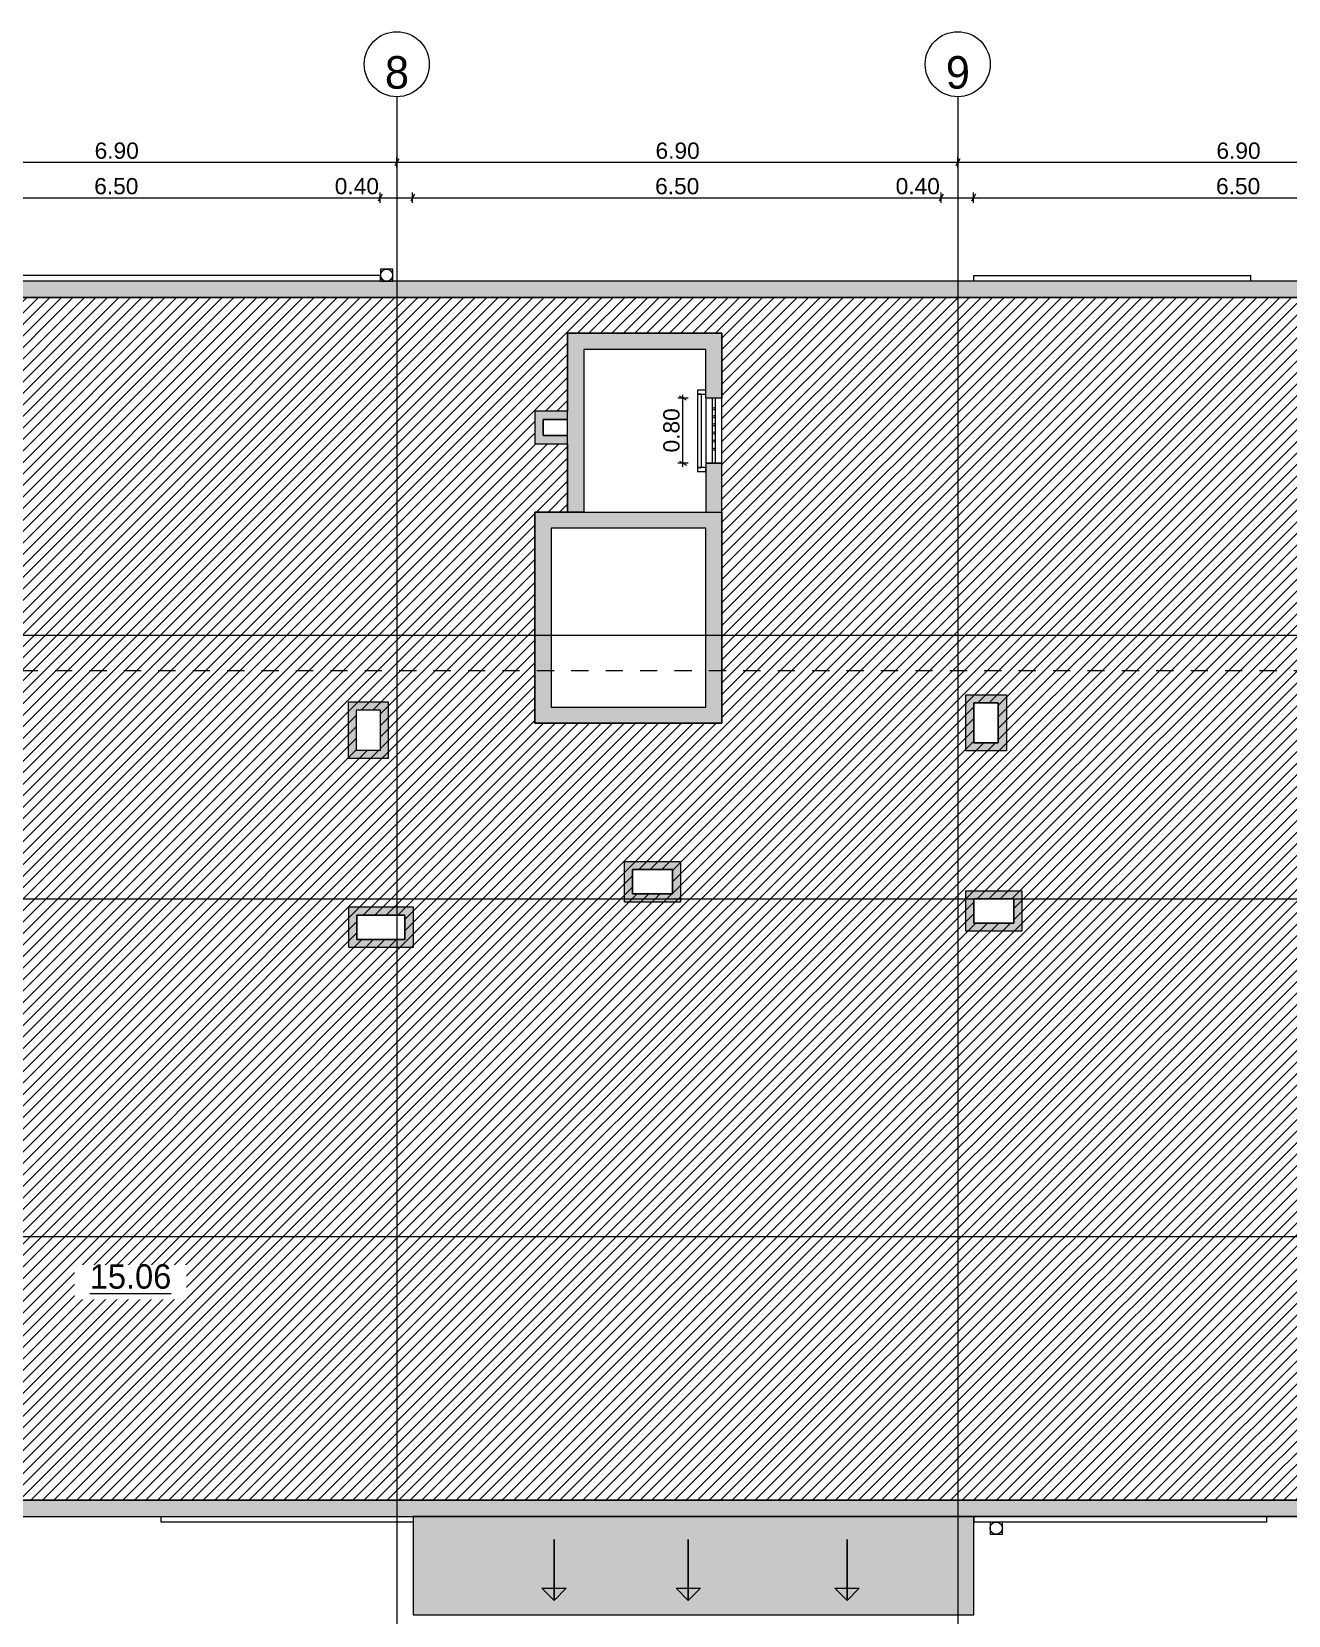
# Model space of a CAD drawing. Header units: millimetres. Extents: x 475159934 to 476245151, y 4620917055 to 4621447368.
# Drawn here: x 475278633 to 475294092, y 4621192366 to 4621211854 of the extents above; entities that cross this region are included whole.
import ezdxf

# ---------------------------------------------------------------- set-up
doc = ezdxf.new("R2010")
doc.units = ezdxf.units.MM
doc.header["$MEASUREMENT"] = 0
doc.set_wipeout_variables(frame=1)
doc.linetypes.add('Dashed', pattern=[423.333333, 211.666667, -211.666667])
doc.linetypes.add('Wipeout_Contour', pattern=[1000, 0, -1000])
for name, color, linetype, lineweight in [('0_Pen_No__42_Pen_No__250_Pen_No__5', 5, 'Continuous', 0), ('0_Pen_No__7_Pen_No__250', 7, 'Continuous', 0), ('0_Pen_No__7_Pen_No__4', 7, 'Continuous', 0), ('0_Pen_No__7_Pen_No__7', 7, 'Continuous', 0), ('0_Pen_No__7_Pen_No__8', 8, 'Continuous', 0), ('2D Drafting - General_Pen_No__1_Pen_No__7', 7, 'Continuous', 0), ('2D Drafting - General_Pen_No__250_Pen_No__154', 154, 'Continuous', 0), ('2D Drafting - General_Pen_No__250_Pen_No__7_Pen_No__154', 154, 'Continuous', 0), ('2D Drafting - General_Pen_No__250_Pen_No__7_Pen_No__250', 7, 'Continuous', 0), ('2D Drafting - General_Pen_No__250_Pen_No__7_Pen_No__7', 7, 'Continuous', 0), ('Annotation - Text_Pen_No__7_Pen_No__5', 5, 'Continuous', 0), ('Drawing & Figure_Pen_No__7', 7, 'Continuous', 0), ('gegmebi_Pen_No__7_Pen_No__7', 7, 'Continuous', 0), ('New_._Pen_No__1', 1, 'Continuous', 0), ('New_0_Pen_No__250', 7, 'Continuous', 0), ('New_0_Pen_No__7_Pen_No__250', 7, 'Continuous', 0), ('New_2D Drafting - General_Pen_No__250_Pen_No__154', 154, 'Continuous', 0), ('New_reg_nak_Pen_No__7', 7, 'Continuous', 0), ('New_shenobebi_Pen_No__1', 1, 'Continuous', 0), ('New_shenobebi_Pen_No__7', 7, 'Continuous', 0), ('zoma_Pen_No__142', 142, 'Continuous', 0), ('zoma_Pen_No__5_Pen_No__5', 5, 'Continuous', 0)]:
    doc.layers.add(name, color=color, linetype=linetype, lineweight=lineweight)
doc.layers.add('0_Pen_No__7_Pen_No__252', color=7, linetype='Continuous', lineweight=0, true_color=0x666666)
doc.layers.add('zoma', color=7, linetype='Continuous')
doc.styles.add('GENERATED_STYLE_3', font='arial.ttf')
doc.styles.add('GENERATED_STYLE_4', font='ACADMTAV.TTF')
doc.styles.add('GENERATED_STYLE_6', font='avaza.ttf')
doc.dimstyles.new('GENERATED_STYLE__3', dxfattribs={"dimtxt": 200, "dimasz": 64.421331, "dimexe": 0.18, "dimexo": 3, "dimgap": 0, "dimtad": 1, "dimtih": 1, "dimtoh": 1, "dimlfac": 0.001, "dimzin": 0, "dimdsep": 46, "dimtxsty": 'GENERATED_STYLE_3', "dimblk": 'ARROWHEAD_2', "dimblk1": 'ARROWHEAD_2', "dimblk2": 'ARROWHEAD_2', "dimcen": 0.09, "dimclrd": 142, "dimclre": 142, "dimclrt": 142, "dimadec": 0, "dimazin": 0, "dimtfac": 1, "dimtdec": 4, "dimtmove": 0, "dimatfit": 3, "dimfxl": 1, "dimtolj": 1, "dimtzin": 0, "dimarcsym": 0})
doc.dimstyles.new('GENERATED_STYLE__6', dxfattribs={"dimtxt": 200, "dimasz": 64.421331, "dimexe": 0.18, "dimexo": 3, "dimgap": 0, "dimtad": 1, "dimlfac": 0.001, "dimzin": 0, "dimdsep": 46, "dimtxsty": 'GENERATED_STYLE_3', "dimblk": 'ARROWHEAD_2', "dimblk1": 'ARROWHEAD_2', "dimblk2": 'ARROWHEAD_2', "dimcen": 0.09, "dimclrd": 142, "dimclre": 142, "dimclrt": 142, "dimadec": 0, "dimazin": 0, "dimtfac": 1, "dimtdec": 4, "dimtmove": 0, "dimatfit": 3, "dimfxl": 1, "dimtolj": 1, "dimtzin": 0, "dimarcsym": 0})

# ---------------------------------------------------------------- blocks, each defined once
blk = doc.blocks.new('*D306', base_point=(475826096, 4621095193))
at = {"layer": 'zoma_Pen_No__142', "color": 142, "linetype": 'Continuous', "lineweight": 0, "transparency": 16777216}
for p, q in [((475286709, 4621207343), (475286582, 4621207343)), ((475286688, 4621207318), (475286603, 4621207367)), ((475286645, 4621207343), (475286645, 4621207384)), ((475286645, 4621206543), (475286645, 4621207343)), ((475286709, 4621206543), (475286582, 4621206543)), ((475286603, 4621206567), (475286688, 4621206518)), ((475286645, 4621206501), (475286645, 4621206543))]:
    blk.add_line(p, q, dxfattribs=at)
at = {"layer": 'zoma_Pen_No__142', "color": 142, "lineweight": 0, "transparency": 16777216, "insert": (475286605, 4621206676), "char_height": 200, "attachment_point": 7, "rotation": 90, "style": 'GENERATED_STYLE_3'}
blk.add_mtext('\\A1;{\\pql;\\fArial|b0|i0|c204|p0;\\W1.000000;0.80}', dxfattribs=at)
blk = doc.blocks.new('ARROWHEAD_2')
at = {"color": 0, "linetype": 'Continuous', "lineweight": 0}
for p, q in [((0, 0), (-1, 0)), ((-0.38, -0.66), (0.38, 0.66))]:
    blk.add_line(p, q, dxfattribs=at)
blk = doc.blocks.new('*D406', base_point=(475826096, 4621095193))
at = {"layer": 'zoma_Pen_No__142', "color": 142, "linetype": 'Continuous', "lineweight": 0, "transparency": 16777216}
for p, q in [((475276249, 4621210289), (475276200, 4621210204)), ((475276224, 4621210183), (475276224, 4621210310)), ((475276224, 4621210247), (475283124, 4621210247)), ((475283149, 4621210289), (475283100, 4621210204)), ((475283124, 4621210183), (475283124, 4621210310))]:
    blk.add_line(p, q, dxfattribs=at)
at = {"layer": 'zoma_Pen_No__142', "color": 142, "lineweight": 0, "transparency": 16777216, "insert": (475279407, 4621210287), "char_height": 200, "attachment_point": 7, "style": 'GENERATED_STYLE_3'}
blk.add_mtext('\\A1;{\\pql;\\fArial|b0|i0|c204|p0;\\W1.000000;6.90}', dxfattribs=at)
blk = doc.blocks.new('*D407', base_point=(475826096, 4621095193))
at = {"layer": 'zoma_Pen_No__142', "color": 142, "linetype": 'Continuous', "lineweight": 0, "transparency": 16777216}
for p, q in [((475283149, 4621210289), (475283100, 4621210204)), ((475283124, 4621210183), (475283124, 4621210310)), ((475283124, 4621210247), (475290024, 4621210247)), ((475290049, 4621210289), (475290000, 4621210204)), ((475290024, 4621210183), (475290024, 4621210310))]:
    blk.add_line(p, q, dxfattribs=at)
at = {"layer": 'zoma_Pen_No__142', "color": 142, "lineweight": 0, "transparency": 16777216, "insert": (475286307, 4621210287), "char_height": 200, "attachment_point": 7, "style": 'GENERATED_STYLE_3'}
blk.add_mtext('\\A1;{\\pql;\\fArial|b0|i0|c204|p0;\\W1.000000;6.90}', dxfattribs=at)
blk = doc.blocks.new('*D408', base_point=(475826096, 4621095193))
at = {"layer": 'zoma_Pen_No__142', "color": 142, "linetype": 'Continuous', "lineweight": 0, "transparency": 16777216}
for p, q in [((475290049, 4621210289), (475290000, 4621210204)), ((475290024, 4621210183), (475290024, 4621210310)), ((475290024, 4621210247), (475296924, 4621210247)), ((475296900, 4621210204), (475296949, 4621210289)), ((475296924, 4621210183), (475296924, 4621210310)), ((475296924, 4621210247), (475296966, 4621210247))]:
    blk.add_line(p, q, dxfattribs=at)
at = {"layer": 'zoma_Pen_No__142', "color": 142, "lineweight": 0, "transparency": 16777216, "insert": (475293207, 4621210287), "char_height": 200, "attachment_point": 7, "style": 'GENERATED_STYLE_3'}
blk.add_mtext('\\A1;{\\pql;\\fArial|b0|i0|c204|p0;\\W1.000000;6.90}', dxfattribs=at)
blk = doc.blocks.new('*D426', base_point=(475826096, 4621095193))
at = {"layer": 'zoma_Pen_No__142', "color": 142, "linetype": 'Continuous', "lineweight": 0, "transparency": 16777216}
for p, q in [((475276449, 4621187297), (475276400, 4621187213)), ((475276424, 4621187191), (475276424, 4621187318)), ((475276424, 4621187255), (475282924, 4621187255)), ((475282949, 4621187297), (475282900, 4621187213)), ((475282924, 4621187191), (475282924, 4621187318))]:
    blk.add_line(p, q, dxfattribs=at)
at = {"layer": 'zoma_Pen_No__142', "color": 142, "lineweight": 0, "transparency": 16777216, "char_height": 200, "attachment_point": 7, "style": 'GENERATED_STYLE_3'}
for s, insert in [('\\A1;{\\pql;\\fArial|b0|i0|c204|p0;\\W1.000000;0.40}', (475276449, 4621187295)), ('\\A1;{\\pql;\\fArial|b0|i0|c204|p0;\\W1.000000;6.50}', (475279407, 4621187295)), ('\\A1;{\\pql;\\fArial|b0|i0|c204|p0;\\W1.000000;0.40}', (475282366, 4621187295))]:
    blk.add_mtext(s, dxfattribs=dict(at, insert=insert))
blk = doc.blocks.new('*D427', base_point=(475826096, 4621095193))
at = {"layer": 'zoma_Pen_No__142', "color": 142, "linetype": 'Continuous', "lineweight": 0, "transparency": 16777216}
for p, q in [((475282949, 4621187297), (475282900, 4621187213)), ((475282924, 4621187191), (475282924, 4621187318)), ((475282924, 4621187255), (475283324, 4621187255)), ((475283349, 4621187297), (475283300, 4621187213)), ((475283324, 4621187191), (475283324, 4621187318))]:
    blk.add_line(p, q, dxfattribs=at)
blk = doc.blocks.new('*D428', base_point=(475826096, 4621095193))
at = {"layer": 'zoma_Pen_No__142', "color": 142, "linetype": 'Continuous', "lineweight": 0, "transparency": 16777216}
for p, q in [((475283349, 4621187297), (475283300, 4621187213)), ((475283324, 4621187191), (475283324, 4621187318)), ((475283324, 4621187255), (475289824, 4621187255)), ((475289849, 4621187297), (475289800, 4621187213)), ((475289824, 4621187191), (475289824, 4621187318))]:
    blk.add_line(p, q, dxfattribs=at)
at = {"layer": 'zoma_Pen_No__142', "color": 142, "lineweight": 0, "transparency": 16777216, "char_height": 200, "attachment_point": 7, "style": 'GENERATED_STYLE_3'}
for s, insert in [('\\A1;{\\pql;\\fArial|b0|i0|c204|p0;\\W1.000000;6.50}', (475286307, 4621187295)), ('\\A1;{\\pql;\\fArial|b0|i0|c204|p0;\\W1.000000;0.40}', (475289266, 4621187295))]:
    blk.add_mtext(s, dxfattribs=dict(at, insert=insert))
blk = doc.blocks.new('*D429', base_point=(475826096, 4621095193))
at = {"layer": 'zoma_Pen_No__142', "color": 142, "linetype": 'Continuous', "lineweight": 0, "transparency": 16777216}
for p, q in [((475289849, 4621187297), (475289800, 4621187213)), ((475289824, 4621187191), (475289824, 4621187318)), ((475289824, 4621187255), (475290224, 4621187255)), ((475290249, 4621187297), (475290200, 4621187213)), ((475290224, 4621187191), (475290224, 4621187318))]:
    blk.add_line(p, q, dxfattribs=at)
blk = doc.blocks.new('*D430', base_point=(475826096, 4621095193))
at = {"layer": 'zoma_Pen_No__142', "color": 142, "linetype": 'Continuous', "lineweight": 0, "transparency": 16777216}
for p, q in [((475290249, 4621187297), (475290200, 4621187213)), ((475290224, 4621187191), (475290224, 4621187318)), ((475290224, 4621187255), (475296724, 4621187255)), ((475296749, 4621187297), (475296700, 4621187213)), ((475296724, 4621187191), (475296724, 4621187318))]:
    blk.add_line(p, q, dxfattribs=at)
at = {"layer": 'zoma_Pen_No__142', "color": 142, "lineweight": 0, "transparency": 16777216, "char_height": 200, "attachment_point": 7, "style": 'GENERATED_STYLE_3'}
for s, insert in [('\\A1;{\\pql;\\fArial|b0|i0|c204|p0;\\W1.000000;6.50}', (475293207, 4621187295)), ('\\A1;{\\pql;\\fArial|b0|i0|c204|p0;\\W1.000000;0.40}', (475296166, 4621187295))]:
    blk.add_mtext(s, dxfattribs=dict(at, insert=insert))
blk = doc.blocks.new('*D449', base_point=(475826096, 4621095193))
at = {"layer": 'zoma_Pen_No__142', "color": 142, "linetype": 'Continuous', "lineweight": 0, "transparency": 16777216}
for p, q in [((475276444, 4621209853), (475276395, 4621209768)), ((475276419, 4621209747), (475276419, 4621209874)), ((475282944, 4621209853), (475282895, 4621209768)), ((475282919, 4621209747), (475282919, 4621209874)), ((475276419, 4621209810), (475282919, 4621209810))]:
    blk.add_line(p, q, dxfattribs=at)
at = {"layer": 'zoma_Pen_No__142', "color": 142, "lineweight": 0, "transparency": 16777216, "char_height": 200, "attachment_point": 7, "style": 'GENERATED_STYLE_3'}
for s, insert in [('\\A1;{\\pql;\\fArial|b0|i0|c204|p0;\\W1.000000;0.40}', (475276444, 4621209850)), ('\\A1;{\\pql;\\fArial|b0|i0|c204|p0;\\W1.000000;6.50}', (475279402, 4621209850)), ('\\A1;{\\pql;\\fArial|b0|i0|c204|p0;\\W1.000000;0.40}', (475282361, 4621209850))]:
    blk.add_mtext(s, dxfattribs=dict(at, insert=insert))
blk = doc.blocks.new('*D450', base_point=(475826096, 4621095193))
at = {"layer": 'zoma_Pen_No__142', "color": 142, "linetype": 'Continuous', "lineweight": 0, "transparency": 16777216}
for p, q in [((475282944, 4621209853), (475282895, 4621209768)), ((475282919, 4621209747), (475282919, 4621209874)), ((475283344, 4621209853), (475283295, 4621209768)), ((475283319, 4621209747), (475283319, 4621209874)), ((475282919, 4621209810), (475283319, 4621209810))]:
    blk.add_line(p, q, dxfattribs=at)
blk = doc.blocks.new('*D451', base_point=(475826096, 4621095193))
at = {"layer": 'zoma_Pen_No__142', "color": 142, "linetype": 'Continuous', "lineweight": 0, "transparency": 16777216}
for p, q in [((475283344, 4621209853), (475283295, 4621209768)), ((475283319, 4621209747), (475283319, 4621209874)), ((475289844, 4621209853), (475289795, 4621209768)), ((475289819, 4621209747), (475289819, 4621209874)), ((475283319, 4621209810), (475289819, 4621209810))]:
    blk.add_line(p, q, dxfattribs=at)
at = {"layer": 'zoma_Pen_No__142', "color": 142, "lineweight": 0, "transparency": 16777216, "char_height": 200, "attachment_point": 7, "style": 'GENERATED_STYLE_3'}
for s, insert in [('\\A1;{\\pql;\\fArial|b0|i0|c204|p0;\\W1.000000;6.50}', (475286302, 4621209850)), ('\\A1;{\\pql;\\fArial|b0|i0|c204|p0;\\W1.000000;0.40}', (475289261, 4621209850))]:
    blk.add_mtext(s, dxfattribs=dict(at, insert=insert))
blk = doc.blocks.new('*D452', base_point=(475826096, 4621095193))
at = {"layer": 'zoma_Pen_No__142', "color": 142, "linetype": 'Continuous', "lineweight": 0, "transparency": 16777216}
for p, q in [((475289844, 4621209853), (475289795, 4621209768)), ((475289819, 4621209747), (475289819, 4621209874)), ((475290244, 4621209853), (475290195, 4621209768)), ((475290219, 4621209747), (475290219, 4621209874)), ((475289819, 4621209810), (475290219, 4621209810))]:
    blk.add_line(p, q, dxfattribs=at)
blk = doc.blocks.new('*D453', base_point=(475826096, 4621095193))
at = {"layer": 'zoma_Pen_No__142', "color": 142, "linetype": 'Continuous', "lineweight": 0, "transparency": 16777216}
for p, q in [((475290244, 4621209853), (475290195, 4621209768)), ((475290219, 4621209747), (475290219, 4621209874)), ((475296744, 4621209853), (475296695, 4621209768)), ((475296719, 4621209747), (475296719, 4621209874)), ((475290219, 4621209810), (475296719, 4621209810))]:
    blk.add_line(p, q, dxfattribs=at)
at = {"layer": 'zoma_Pen_No__142', "color": 142, "lineweight": 0, "transparency": 16777216, "char_height": 200, "attachment_point": 7, "style": 'GENERATED_STYLE_3'}
for s, insert in [('\\A1;{\\pql;\\fArial|b0|i0|c204|p0;\\W1.000000;6.50}', (475293202, 4621209850)), ('\\A1;{\\pql;\\fArial|b0|i0|c204|p0;\\W1.000000;0.40}', (475296161, 4621209850))]:
    blk.add_mtext(s, dxfattribs=dict(at, insert=insert))
blk = doc.blocks.new('*D1002', base_point=(475826096, 4621095193))
at = {"layer": 'zoma_Pen_No__142', "color": 142, "linetype": 'Continuous', "lineweight": 0, "transparency": 16777216}
for p, q in [((475300055, 4621208783), (475299928, 4621208783)), ((475300034, 4621208759), (475299949, 4621208808)), ((475299992, 4621208783), (475299992, 4621208825)), ((475299992, 4621189429), (475299992, 4621208783)), ((475300055, 4621189429), (475299928, 4621189429)), ((475299949, 4621189453), (475300034, 4621189404)), ((475299992, 4621189387), (475299992, 4621189429))]:
    blk.add_line(p, q, dxfattribs=at)
at = {"layer": 'zoma_Pen_No__142', "color": 142, "lineweight": 0, "transparency": 16777216, "insert": (475299952, 4621198763), "char_height": 200, "attachment_point": 7, "rotation": 90, "style": 'GENERATED_STYLE_3'}
blk.add_mtext('\\A1;{\\pql;\\fArial|b0|i0|c204|p0;\\W1.000000;19.35}', dxfattribs=at)
blk = doc.blocks.new('*D1004', base_point=(475826096, 4621095193))
at = {"layer": 'zoma_Pen_No__142', "color": 142, "linetype": 'Continuous', "lineweight": 0, "transparency": 16777216}
for p, q in [((475299275, 4621193583), (475299147, 4621193583)), ((475299169, 4621193608), (475299253, 4621193559)), ((475299211, 4621189829), (475299211, 4621193583)), ((475299275, 4621189829), (475299147, 4621189829)), ((475299169, 4621189853), (475299253, 4621189804))]:
    blk.add_line(p, q, dxfattribs=at)
at = {"layer": 'zoma_Pen_No__142', "color": 142, "lineweight": 0, "transparency": 16777216, "char_height": 200, "attachment_point": 7, "rotation": 90, "style": 'GENERATED_STYLE_3'}
for s, insert in [('\\A1;{\\pql;\\fArial|b0|i0|c204|p0;\\W1.000000;0.40}', (475299171, 4621193025)), ('\\A1;{\\pql;\\fArial|b0|i0|c204|p0;\\W1.000000;3.75}', (475299171, 4621191439))]:
    blk.add_mtext(s, dxfattribs=dict(at, insert=insert))
blk = doc.blocks.new('*D1016', base_point=(475826096, 4621095193))
at = {"layer": 'zoma_Pen_No__142', "color": 142, "linetype": 'Continuous', "lineweight": 0, "transparency": 16777216}
for p, q in [((475299275, 4621208783), (475299147, 4621208783)), ((475299253, 4621208759), (475299169, 4621208808)), ((475299211, 4621208783), (475299211, 4621208825)), ((475299211, 4621208383), (475299211, 4621208783)), ((475299275, 4621208383), (475299147, 4621208383)), ((475299169, 4621208408), (475299253, 4621208359))]:
    blk.add_line(p, q, dxfattribs=at)

msp = doc.modelspace()

# ---------------------------------------------------------------- hatches: boundary and pattern name
at = {"layer": '0_Pen_No__7_Pen_No__252', "linetype": 'Continuous', "lineweight": 0, "true_color": 0x666666}
h = msp.add_hatch(dxfattribs=at)
h.set_pattern_fill('COMMON_BRICK', color=251, style=0, pattern_type=2)
h.set_pattern_definition([(225, (475301970.4, 4621214867.63), (-70.71068, 70.71068), [])])
h.paths.add_polyline_path([(475276224.028, 4621208582.826), (475276224.028, 4621193782.825), (475296924.065, 4621193782.825), (475296924.065, 4621208582.826)])
h.paths.add_polyline_path([(475276324.064, 4621202023.179), (475276324.064, 4621201383.179), (475276524.086, 4621201383.18), (475276524.085, 4621202023.18)], flags=0)
h.paths.add_polyline_path([(475276324.064, 4621200493.179), (475276524.086, 4621200493.179), (475276524.086, 4621200983.18), (475276324.064, 4621200983.18)], flags=0)
h.paths.add_polyline_path([(475282624.082, 4621203503.179), (475282624.082, 4621203013.186), (475282924.089, 4621203013.186), (475282924.089, 4621203503.179)], flags=0)
h.paths.add_polyline_path([(475282634.064, 4621200683.173), (475283124.344, 4621200683.173), (475283224.065, 4621200683.173), (475283224.065, 4621200983.18), (475283124.344, 4621200983.18), (475282634.064, 4621200983.18)], flags=0)
h.paths.add_polyline_path([(475287124.064, 4621203342.758), (475287124.064, 4621205182.826), (475287124.064, 4621208142.793), (475285224.064, 4621208142.793), (475285224.064, 4621207183.415), (475284824.071, 4621207183.415), (475284824.071, 4621206783.412), (475285224.064, 4621206783.412), (475285224.064, 4621205942.758), (475284824.064, 4621205942.758), (475284824.064, 4621203342.758)], flags=0)
h.paths.add_polyline_path([(475286514.434, 4621201243.105), (475286514.434, 4621201543.105), (475286024.695, 4621201543.105), (475286024.695, 4621201243.105)], flags=0)
h.paths.add_polyline_path([(475290224.086, 4621203593.367), (475290224.086, 4621203103.18), (475290524.086, 4621203103.18), (475290524.086, 4621203593.367)], flags=0)
h.paths.add_polyline_path([(475290714.072, 4621200883.173), (475290714.072, 4621201182.848), (475290224.065, 4621201182.848), (475290224.065, 4621200883.173)], flags=0)
h.paths.add_polyline_path([(475296824.064, 4621200343.18), (475296824.064, 4621200983.186), (475296624.702, 4621200983.186), (475296624.702, 4621200343.18)], flags=0)
at = {"layer": '0_Pen_No__7_Pen_No__8', "linetype": 'Continuous', "lineweight": 0, "true_color": 0xb9b9b9}
msp.add_hatch(color=9, dxfattribs=at).paths.add_polyline_path([(475283324.064, 4621192373.176), (475290224.186, 4621192373.197), (475290224.186, 4621193582.829), (475283324.064, 4621193582.829)])
at = {"layer": '2D Drafting - General_Pen_No__250_Pen_No__154', "linetype": 'Continuous', "lineweight": 0}
h = msp.add_hatch(color=154, dxfattribs=at)
h.paths.add_polyline_path([(475287124.064, 4621203342.71), (475287124.064, 4621203542.632), (475287124.064, 4621205942.71), (475286924.041, 4621205942.71), (475284824.064, 4621205942.71), (475284824.064, 4621203342.758)])
h.paths.add_polyline_path([(475285024.064, 4621203542.755), (475285024.064, 4621205742.71), (475286924.041, 4621205742.71), (475286924.041, 4621203542.644)], flags=0)
at = {"layer": '2D Drafting - General_Pen_No__250_Pen_No__7_Pen_No__154', "linetype": 'Continuous', "lineweight": 0}
for points in [[(475287124.064, 4621207342.71), (475286924.064, 4621207342.71), (475286924.064, 4621207942.71), (475285424.064, 4621207942.71), (475285424.064, 4621205942.71), (475285224.064, 4621205942.71), (475285224.064, 4621208142.71), (475287124.064, 4621208142.71)], [(475285224.071, 4621206783.353), (475285224.071, 4621206883.412), (475284924.356, 4621206883.412), (475284924.356, 4621207083.415), (475285224.071, 4621207083.415), (475285224.071, 4621207183.415), (475284824.071, 4621207183.415), (475284824.071, 4621206783.353)], [(475287124.064, 4621206542.71), (475286924.064, 4621206542.71), (475286924.064, 4621205942.71), (475287124.064, 4621205942.71)]]:
    msp.add_hatch(color=154, dxfattribs=at).paths.add_polyline_path(points)
at = {"layer": 'New_2D Drafting - General_Pen_No__250_Pen_No__154', "linetype": 'Continuous', "lineweight": 0}
h = msp.add_hatch(color=154, dxfattribs=at)
h.paths.add_polyline_path([(475282524.344, 4621202913.169), (475283024.089, 4621202913.169), (475283024.089, 4621203603.187), (475282524.344, 4621203603.187)])
h.paths.add_polyline_path([(475282924.089, 4621203503.179), (475282624.082, 4621203503.179), (475282624.082, 4621203013.186), (475282924.089, 4621203013.186)], flags=0)
h = msp.add_hatch(color=154, dxfattribs=at)
h.paths.add_polyline_path([(475290624.064, 4621203003.18), (475290124.086, 4621203003.18), (475290124.086, 4621203693.208), (475290624.064, 4621203693.208)])
h.paths.add_polyline_path([(475290224.086, 4621203593.367), (475290224.086, 4621203103.18), (475290524.086, 4621203103.18), (475290524.086, 4621203593.367)], flags=0)
h = msp.add_hatch(color=154, dxfattribs=at)
h.paths.add_polyline_path([(475286613.9, 4621201142.786), (475285924.712, 4621201142.786), (475285924.712, 4621201643.105), (475286613.9, 4621201643.105)])
h.paths.add_polyline_path([(475286514.434, 4621201243.105), (475286514.434, 4621201543.105), (475286024.695, 4621201543.105), (475286024.695, 4621201243.105)], flags=0)
h = msp.add_hatch(color=154, dxfattribs=at)
h.paths.add_polyline_path([(475290814.252, 4621201282.855), (475290124.065, 4621201282.855), (475290124.065, 4621200782.833), (475290814.252, 4621200782.833)])
h.paths.add_polyline_path([(475290714.072, 4621200883.173), (475290714.072, 4621201182.848), (475290224.065, 4621201182.848), (475290224.065, 4621200883.173)], flags=0)
h = msp.add_hatch(color=154, dxfattribs=at)
h.paths.add_polyline_path([(475283324.345, 4621201083.18), (475283324.345, 4621200582.861), (475282534.157, 4621200582.861), (475282534.157, 4621201083.18)])
h.paths.add_polyline_path([(475282634.064, 4621200983.18), (475282634.064, 4621200683.173), (475283124.344, 4621200683.173), (475283224.065, 4621200683.173), (475283224.065, 4621200983.18), (475283124.344, 4621200983.18)], flags=0)

# ---------------------------------------------------------------- linework, layer by layer
at = {"layer": '0_Pen_No__42_Pen_No__250_Pen_No__5', "color": 5, "linetype": 'Continuous', "lineweight": 0}
for centre in [(475283124.344, 4621211453.832), (475283124.344, 4621211453.832), (475290024.344, 4621211453.832), (475290024.344, 4621211453.832)]:
    msp.add_circle(centre, 400, dxfattribs=at)
at = {"layer": '0_Pen_No__7_Pen_No__250', "color": 7, "linetype": 'Continuous', "lineweight": 0, "flags": 128}
for points in [[(475287124.064, 4621203342.758), (475284824.064, 4621203342.758), (475284824.064, 4621205942.71), (475287124.064, 4621205942.71)], [(475285024.064, 4621203542.755), (475286924.041, 4621203542.644), (475286924.041, 4621205742.71), (475285024.064, 4621205742.71)], [(475285058.906, 4621193300.307), (475285058.906, 4621192550.307), (475284908.906, 4621192700.307), (475285208.906, 4621192700.307), (475285058.906, 4621192550.307)], [(475286709.2, 4621193300.307), (475286709.2, 4621192550.307), (475286559.2, 4621192700.307), (475286859.2, 4621192700.307), (475286709.2, 4621192550.307)], [(475288663.795, 4621193300.307), (475288663.795, 4621192550.307), (475288513.795, 4621192700.307), (475288813.795, 4621192700.307), (475288663.795, 4621192550.307)]]:
    msp.add_lwpolyline(points, close=True, dxfattribs=at)
at = {"layer": '0_Pen_No__7_Pen_No__4', "color": 7, "linetype": 'Continuous', "lineweight": 0, "flags": 128}
for points in [[(475276224.028, 4621208582.826), (475276224.028, 4621193782.825), (475296924.065, 4621193782.825), (475296924.065, 4621208582.826)], [(475287124.064, 4621203342.758), (475287124.064, 4621205182.826), (475287124.064, 4621208142.793), (475285224.064, 4621208142.793), (475285224.064, 4621207183.415), (475284824.071, 4621207183.415), (475284824.071, 4621206783.412), (475285224.064, 4621206783.412), (475285224.064, 4621205942.758), (475284824.064, 4621205942.758), (475284824.064, 4621203342.758)], [(475290224.086, 4621203593.367), (475290224.086, 4621203103.18), (475290524.086, 4621203103.18), (475290524.086, 4621203593.367)], [(475282624.082, 4621203503.179), (475282624.082, 4621203013.186), (475282924.089, 4621203013.186), (475282924.089, 4621203503.179)], [(475286514.434, 4621201243.105), (475286514.434, 4621201543.105), (475286024.695, 4621201543.105), (475286024.695, 4621201243.105)], [(475290714.072, 4621200883.173), (475290714.072, 4621201182.848), (475290224.065, 4621201182.848), (475290224.065, 4621200883.173)], [(475282634.064, 4621200683.173), (475283124.344, 4621200683.173), (475283224.065, 4621200683.173), (475283224.065, 4621200983.18), (475283124.344, 4621200983.18), (475282634.064, 4621200983.18)]]:
    msp.add_lwpolyline(points, close=True, dxfattribs=at)
at = {"layer": '0_Pen_No__7_Pen_No__7', "color": 7, "linetype": 'Continuous', "lineweight": 0, "flags": 128}
msp.add_lwpolyline([(475283324.064, 4621192373.176), (475290224.186, 4621192373.197), (475290224.186, 4621193582.829), (475283324.064, 4621193582.829)], close=True, dxfattribs=at)
at = {"layer": '2D Drafting - General_Pen_No__1_Pen_No__7', "color": 7, "linetype": 'Continuous', "lineweight": 0, "flags": 128}
msp.add_lwpolyline([(475287124.198, 4621206542.71), (475287124.198, 4621207342.71), (475286924.198, 4621207342.71), (475286924.198, 4621206542.71)], close=True, dxfattribs=at)
at = {"layer": '2D Drafting - General_Pen_No__1_Pen_No__7', "color": 7, "linetype": 'Continuous', "lineweight": 0}
for centre, radius in [((475282999.343, 4621208857.84), 75), ((475287024.198, 4621207215.542), 15), ((475287024.198, 4621207115.542), 15), ((475287024.198, 4621207015.542), 15), ((475287024.198, 4621206915.542), 15), ((475287024.198, 4621206815.542), 15), ((475287024.198, 4621206715.542), 15), ((475290498.923, 4621193438.186), 75)]:
    msp.add_circle(centre, radius, dxfattribs=at)
at = {"layer": '2D Drafting - General_Pen_No__250_Pen_No__7_Pen_No__250', "color": 7, "linetype": 'Continuous', "lineweight": 0, "flags": 128}
msp.add_lwpolyline([(475285224.071, 4621206783.353), (475285224.071, 4621206883.412), (475284924.356, 4621206883.412), (475284924.356, 4621207083.415), (475285224.071, 4621207083.415), (475285224.071, 4621207183.415), (475284824.071, 4621207183.415), (475284824.071, 4621206783.353)], close=True, dxfattribs=at)
at = {"layer": '2D Drafting - General_Pen_No__250_Pen_No__7_Pen_No__7', "color": 7, "linetype": 'Continuous', "lineweight": 0, "flags": 128}
for points in [[(475287124.064, 4621207342.71), (475286924.064, 4621207342.71), (475286924.064, 4621207942.71), (475285424.064, 4621207942.71), (475285424.064, 4621205942.71), (475285224.064, 4621205942.71), (475285224.064, 4621208142.71), (475287124.064, 4621208142.71)], [(475287124.064, 4621206542.71), (475286924.064, 4621206542.71), (475286924.064, 4621205942.71), (475287124.064, 4621205942.71)]]:
    msp.add_lwpolyline(points, close=True, dxfattribs=at)
at = {"layer": 'Drawing & Figure_Pen_No__7', "color": 7, "linetype": 'Continuous', "lineweight": 0}
for p, q in [((475287009.198, 4621206542.71), (475287009.198, 4621207342.71)), ((475287039.198, 4621207342.71), (475287039.198, 4621206542.71))]:
    msp.add_line(p, q, dxfattribs=at)
at = {"layer": 'gegmebi_Pen_No__7_Pen_No__7', "color": 7, "linetype": 'Continuous', "lineweight": 0}
for p, q in [((475283074.343, 4621208932.84), (475282924.343, 4621208932.84)), ((475282924.343, 4621208932.84), (475282924.343, 4621208782.84)), ((475283074.343, 4621208782.84), (475283074.343, 4621208932.84)), ((475282924.343, 4621208782.84), (475283074.343, 4621208782.84)), ((475290573.923, 4621193513.186), (475290423.923, 4621193513.186)), ((475290423.923, 4621193513.186), (475290423.923, 4621193363.186)), ((475290573.923, 4621193363.186), (475290573.923, 4621193513.186)), ((475290423.923, 4621193363.186), (475290573.923, 4621193363.186))]:
    msp.add_line(p, q, dxfattribs=at)
at = {"layer": 'New_0_Pen_No__250', "color": 7, "linetype": 'Continuous', "lineweight": 0}
for points in [[(475285224.071, 4621207183.415), (475284824.071, 4621207183.415), (475284824.071, 4621206783.412), (475285224.071, 4621206783.412)], [(475285224.071, 4621207083.415), (475284924.071, 4621207083.415), (475284924.071, 4621206883.412), (475285224.071, 4621206883.412)], [(475283024.089, 4621203603.179), (475282524.082, 4621203603.179), (475282524.082, 4621202913.186), (475283024.089, 4621202913.186)], [(475290124.086, 4621203693.367), (475290624.086, 4621203693.367), (475290624.086, 4621203003.18), (475290124.086, 4621203003.18)], [(475290224.086, 4621203593.367), (475290524.086, 4621203593.367), (475290524.086, 4621203103.18), (475290224.086, 4621203103.18)], [(475282924.089, 4621203503.179), (475282624.082, 4621203503.179), (475282624.082, 4621203013.186), (475282924.089, 4621203013.186)], [(475286614.434, 4621201143.105), (475285924.695, 4621201143.105), (475285924.695, 4621201643.105), (475286614.434, 4621201643.105)], [(475286514.434, 4621201243.105), (475286024.695, 4621201243.105), (475286024.695, 4621201543.105), (475286514.434, 4621201543.105)], [(475290814.072, 4621200783.173), (475290124.065, 4621200783.173), (475290124.065, 4621201283.158), (475290814.072, 4621201283.158)], [(475283324.065, 4621200583.173), (475282534.064, 4621200583.173), (475282534.064, 4621201083.18), (475283324.065, 4621201083.18)], [(475290714.072, 4621200883.173), (475290224.065, 4621200883.173), (475290224.065, 4621201183.158), (475290714.072, 4621201183.158)], [(475283224.065, 4621200683.173), (475282634.064, 4621200683.173), (475282634.064, 4621200983.18), (475283224.065, 4621200983.18)]]:
    msp.add_lwpolyline(points, close=True, dxfattribs=at)
at = {"layer": 'New_0_Pen_No__7_Pen_No__250', "color": 7, "linetype": 'Continuous', "lineweight": 0}
msp.add_line((475293631.425, 4621208782.833), (475293631.425, 4621208852.833), dxfattribs=at)
at = {"layer": 'New_reg_nak_Pen_No__7', "color": 7, "linetype": 'Continuous', "lineweight": 0, "flags": 128}
for points in [[(475282924.064, 4621208782.833), (475282924.064, 4621208852.833), (475276024.063, 4621208852.833), (475276024.064, 4621193582.833)], [(475296731.772, 4621208852.833), (475297194.204, 4621208852.833), (475297194.145, 4621199782.837), (475297124.204, 4621199782.838), (475297124.204, 4621193582.83), (475290224.186, 4621193582.83), (475290224.186, 4621193522.866), (475290224.186, 4621193513.179)], [(475290224.204, 4621208782.833), (475290224.204, 4621208852.833), (475293631.425, 4621208852.833)], [(475283324.074, 4621193582.833), (475283324.074, 4621193513.179), (475280224.074, 4621193513.179), (475280224.074, 4621193582.84)], [(475293824.186, 4621193583.193), (475293824.186, 4621193513.186), (475290224.186, 4621193513.186)]]:
    msp.add_lwpolyline(points, dxfattribs=at)
at = {"layer": 'New_shenobebi_Pen_No__1', "color": 1, "linetype": 'Dashed', "lineweight": 0}
msp.add_lwpolyline([(475301568.755, 4621203988.509), (475255555.504, 4621203988.509), (475255555.504, 4621199833.873), (475228397.687, 4621199833.873)], dxfattribs=at)
at = {"layer": 'New_shenobebi_Pen_No__7', "color": 7, "linetype": 'Dashed', "lineweight": 0}
for points in [[(475286924.198, 4621207392.71), (475286924.198, 4621207442.71), (475286824.198, 4621207442.71), (475286824.198, 4621207392.71)], [(475286924.198, 4621206442.71), (475286924.198, 4621206492.71), (475286824.198, 4621206492.71), (475286824.198, 4621206442.71)]]:
    msp.add_lwpolyline(points, close=True, dxfattribs=at)
at = {"layer": 'New_shenobebi_Pen_No__7', "color": 7, "linetype": 'Continuous', "lineweight": 0}
msp.add_lwpolyline([(475286874.198, 4621206492.71), (475286874.198, 4621207392.71), (475286824.198, 4621207392.71), (475286824.198, 4621206492.71)], close=True, dxfattribs=at)
at = {"layer": 'zoma_Pen_No__5_Pen_No__5', "color": 5, "linetype": 'Continuous', "lineweight": 0}
for p, q in [((475283124.344, 4621211053.832), (475283124.344, 4621184744.761)), ((475290024.344, 4621211053.832), (475290024.344, 4621184744.761)), ((475229343.793, 4621208582.848), (475300771.4, 4621208582.848)), ((475229343.793, 4621204428.212), (475300771.4, 4621204428.212)), ((475229343.793, 4621201182.848), (475300771.4, 4621201182.848)), ((475229343.793, 4621197028.212), (475300771.4, 4621197028.212)), ((475229343.793, 4621193782.848), (475300771.4, 4621193782.848))]:
    msp.add_line(p, q, dxfattribs=at)

# ---------------------------------------------------------------- texts
at = {"layer": 'Annotation - Text_Pen_No__7_Pen_No__5', "color": 5, "linetype": 'Continuous', "lineweight": 0, "char_height": 400, "attachment_point": 2, "style": 'GENERATED_STYLE_4'}
for s, insert in [('\\A1;{\\pqc;\\fAcadMtavr|b0|i0|c0|p0;\\W1.000000;8}', (475283126.501, 4621211552.869)), ('\\A1;{\\pqc;\\fAcadMtavr|b0|i0|c0|p0;\\W1.000000;9}', (475290026.501, 4621211552.869))]:
    msp.add_mtext(s, dxfattribs=dict(at, insert=insert))

# ---------------------------------------------------------------- dimensions: what is measured, and where the dimension line sits
at = {"layer": 'zoma', "color": 142, "linetype": 'Continuous', "lineweight": 0}
for base, p1, p2, picture, middle in [((475283124.064, 4621210246.515), (475276224.064, 4621209365.701), (475283124.064, 4621209253.256), '*D406', (475279666.06, 4621210386.515)), ((475290024.064, 4621210246.515), (475283124.064, 4621209253.256), (475290024.064, 4621209515.627), '*D407', (475286566.06, 4621210386.515)), ((475296924.064, 4621210246.515), (475290024.064, 4621209515.627), (475296924.064, 4621209384.441), '*D408', (475293466.06, 4621210386.515)), ((475282919.092, 4621209810.496), (475276419.09, 4621205126.001), (475282919.092, 4621205126.001), '*D449', (475279661.087, 4621209950.496)), ((475289819.09, 4621209810.496), (475283319.09, 4621205126.001), (475289819.09, 4621205126.001), '*D451', (475286561.086, 4621209950.496)), ((475296719.09, 4621209810.496), (475290219.09, 4621205126.001), (475296719.09, 4621205126.001), '*D453', (475293461.086, 4621209950.496)), ((475283319.09, 4621209810.496), (475282919.092, 4621205126.001), (475283319.09, 4621205126.001), '*D450', (475282619.671, 4621209950.496)), ((475290219.09, 4621209810.496), (475289819.09, 4621205126.001), (475290219.09, 4621205126.001), '*D452', (475289519.669, 4621209950.496)), ((475282924.066, 4621187254.89), (475276424.064, 4621204505.256), (475282924.066, 4621204505.256), '*D426', (475279666.061, 4621187394.89)), ((475283324.064, 4621187254.89), (475282924.066, 4621204505.256), (475283324.064, 4621204505.256), '*D427', (475282624.645, 4621187394.89)), ((475289824.064, 4621187254.89), (475283324.064, 4621204505.256), (475289824.064, 4621204505.256), '*D428', (475286566.06, 4621187394.89)), ((475290224.064, 4621187254.89), (475289824.064, 4621204505.256), (475290224.064, 4621204505.256), '*D429', (475289524.643, 4621187394.89)), ((475296724.064, 4621187254.89), (475290224.064, 4621204505.256), (475296724.064, 4621204505.256), '*D430', (475293466.06, 4621187394.89))]:
    dim = msp.add_linear_dim(base=base, p1=p1, p2=p2, dimstyle='GENERATED_STYLE__3', dxfattribs=at)
    dim.commit()
    dim.dimension.update_dxf_attribs({"geometry": picture, "text_midpoint": middle, "dimtype": 160})
for base, p1, p2, picture, middle in [((475299991.532, 4621208783.171), (475233700.106, 4621189428.536), (475255415.612, 4621208783.171), '*D1002', (475299851.532, 4621199097.681)), ((475299210.946, 4621208783.171), (475297124.064, 4621208383.179), (475255415.612, 4621208783.171), '*D1016', (475299070.946, 4621208083.758)), ((475286645.494, 4621207342.71), (475286924.198, 4621206542.71), (475286924.198, 4621207342.71), '*D306', (475286505.494, 4621206934.706)), ((475299210.946, 4621193583.179), (475233700.106, 4621189828.536), (475297124.064, 4621193583.179), '*D1004', (475299070.946, 4621191697.854))]:
    dim = msp.add_linear_dim(base=base, p1=p1, p2=p2, angle=90, dimstyle='GENERATED_STYLE__6', dxfattribs=at)
    dim.commit()
    dim.dimension.update_dxf_attribs({"geometry": picture, "text_midpoint": middle, "dimtype": 160, "text_rotation": 90})

# ---------------------------------------------------------------- next in the draw order: wipeouts: each hides what was drawn before it
at = {"color": 1, "linetype": 'Wipeout_Contour', "lineweight": 0, "ltscale": 23227864298.8849}
msp.add_wipeout([(475279161.02, 4621196254.955), (475280536.111, 4621196254.955), (475280536.111, 4621196678.485), (475279161.02, 4621196678.485)], dxfattribs=at).dxf.layer = 'New_._Pen_No__1'

# ---------------------------------------------------------------- next in the draw order: hatches: boundary and pattern name
at = {"layer": '2D Drafting - General_Pen_No__250_Pen_No__7_Pen_No__154', "linetype": 'Continuous', "lineweight": 0}
h = msp.add_hatch(color=154, dxfattribs=at)
h.paths.add_polyline_path([(475297124.204, 4621193582.833), (475297124.204, 4621208782.833), (475276024.064, 4621208782.833), (475276024.064, 4621193582.826)])
h.paths.add_polyline_path([(475296924.065, 4621193782.826), (475276224.028, 4621193782.826), (475276224.028, 4621208582.826), (475296924.065, 4621208582.826)], flags=0)

# ---------------------------------------------------------------- next in the draw order: linework, layer by layer
at = {"layer": '2D Drafting - General_Pen_No__250_Pen_No__7_Pen_No__7', "color": 7, "linetype": 'Continuous', "lineweight": 0, "flags": 128}
for points in [[(475297124.204, 4621193582.833), (475297124.204, 4621208782.833), (475276024.064, 4621208782.833), (475276024.064, 4621193582.826)], [(475296924.065, 4621193782.826), (475276224.028, 4621193782.826), (475276224.028, 4621208582.826), (475296924.065, 4621208582.826)]]:
    msp.add_lwpolyline(points, close=True, dxfattribs=at)

# ---------------------------------------------------------------- next in the draw order: texts
at = {"layer": 'New_._Pen_No__1', "color": 1, "linetype": 'Continuous', "lineweight": 0, "insert": (475279848.566, 4621196685.999), "char_height": 300, "attachment_point": 2, "style": 'GENERATED_STYLE_6'}
msp.add_mtext('\\A1;{\\pqc;\\fAvaza|b0|i0|c0|p0;\\L\\W1.000000;\\L1\\fAvaza|b0|i0|c0|p0;\\L\\W1.000000;\\L5\\fAvaza|b0|i0|c0|p0;\\L\\W1.000000;\\L.06}', dxfattribs=at)

doc.saveas('drawing.dxf')
